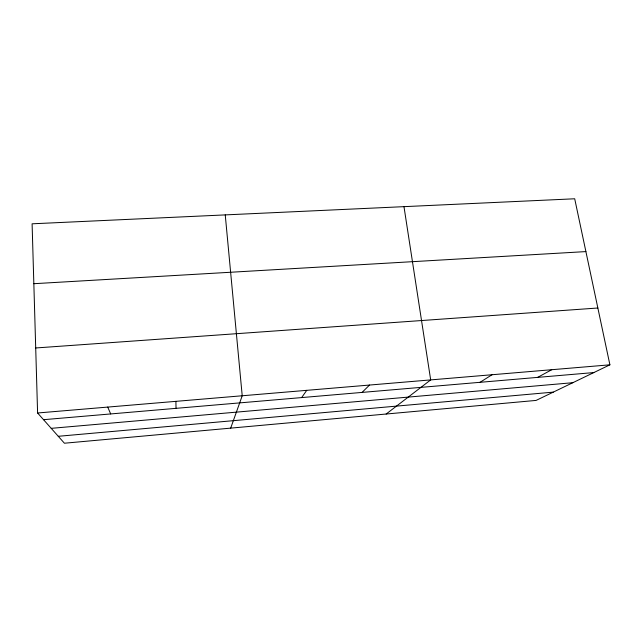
<?xml version="1.0" encoding="UTF-8"?>
<svg xmlns="http://www.w3.org/2000/svg" width="642" height="642" viewBox="0 0 642 642"><rect width="100%" height="100%" fill="white"/><g stroke="black" fill="none" stroke-linecap="round" stroke-linejoin="round"><path stroke-width="0.96" d="M230.687 428.134L242.219 395.761L225.246 214.901M301.66 397.583L306.74 390.336M362.064 392.414L369.535 385.048M386.155 414.026L430.678 379.903L403.978 206.652M480.047 382.311L492.021 374.735M537.659 377.376L551.735 369.712M609.9 364.817L536.102 400.415L64.417 443.221L37.597 412.991L32.1 223.809L574.702 198.779L609.9 364.817L37.597 412.991M58.278 436.295L553.292 392.126M51.216 428.342L572.816 382.704M43.536 419.691L593.826 372.569M35.703 347.972L597.854 308.008M33.841 283.7L585.897 251.592M107.72 407.084L110.681 413.938M175.9 401.346L176.036 408.344"/></g></svg>
